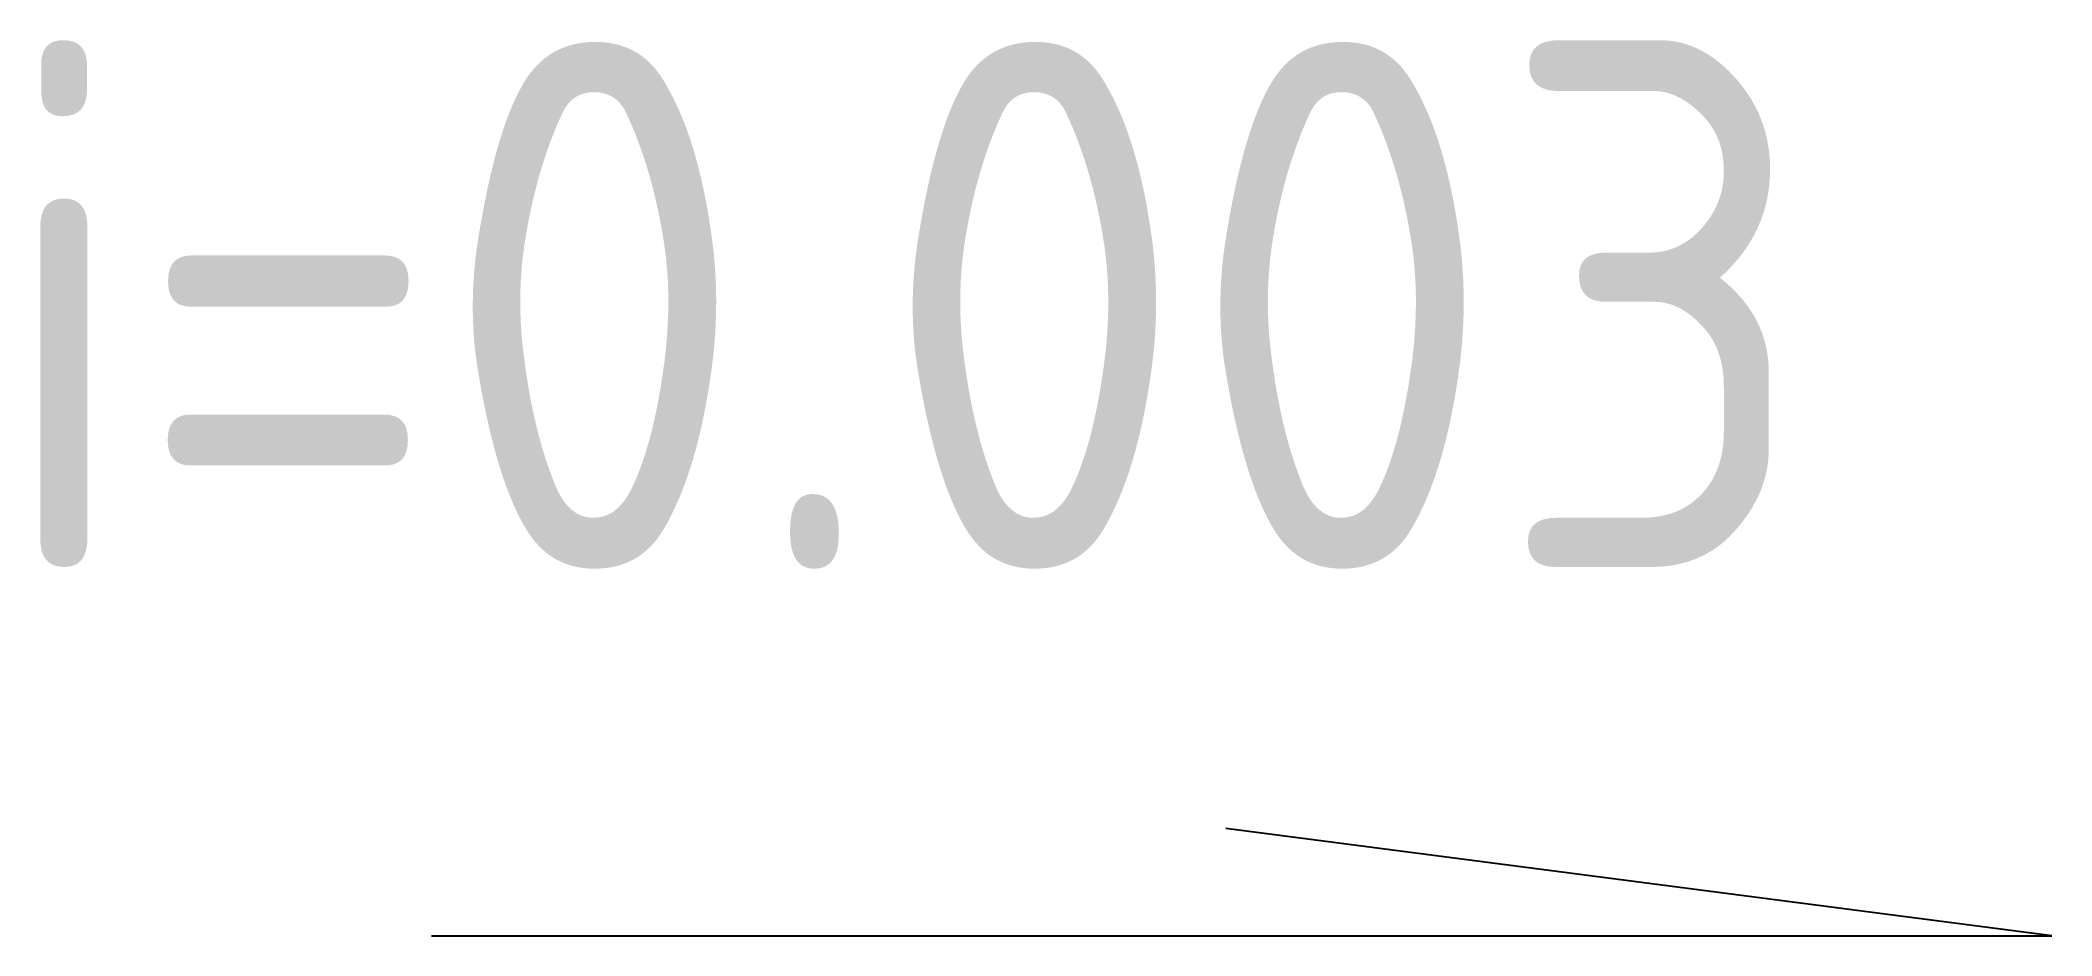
# Model space of a CAD drawing. Extents: x -20342.4 to -20327.2, y -11965.4 to -11958.6.
import ezdxf

# ---------------------------------------------------------------- set-up
doc = ezdxf.new("R2010")
doc.units = 0
doc.header["$MEASUREMENT"] = 0
doc.layers.add('1', color=7, linetype='CONTINUOUS')
doc.styles.add('GBSTYLE', font='GBXWXT.shx', dxfattribs={"bigfont": 'GBHZFS.shx'})

msp = doc.modelspace()

# ---------------------------------------------------------------- linework, layer by layer
at = {"layer": '1', "color": 7}
for p, q in [((-20327.18, -11965.446), (-20333.449, -11964.633)), ((-20339.478, -11965.446), (-20327.18, -11965.446))]:
    msp.add_line(p, q, dxfattribs=at)

# ---------------------------------------------------------------- texts
at = {"layer": '1', "color": 7, "style": 'GBSTYLE'}
msp.add_text('i=0.003', height=4, dxfattribs=at).set_placement((-20342.812, -11962.659))

doc.saveas('drawing.dxf')
